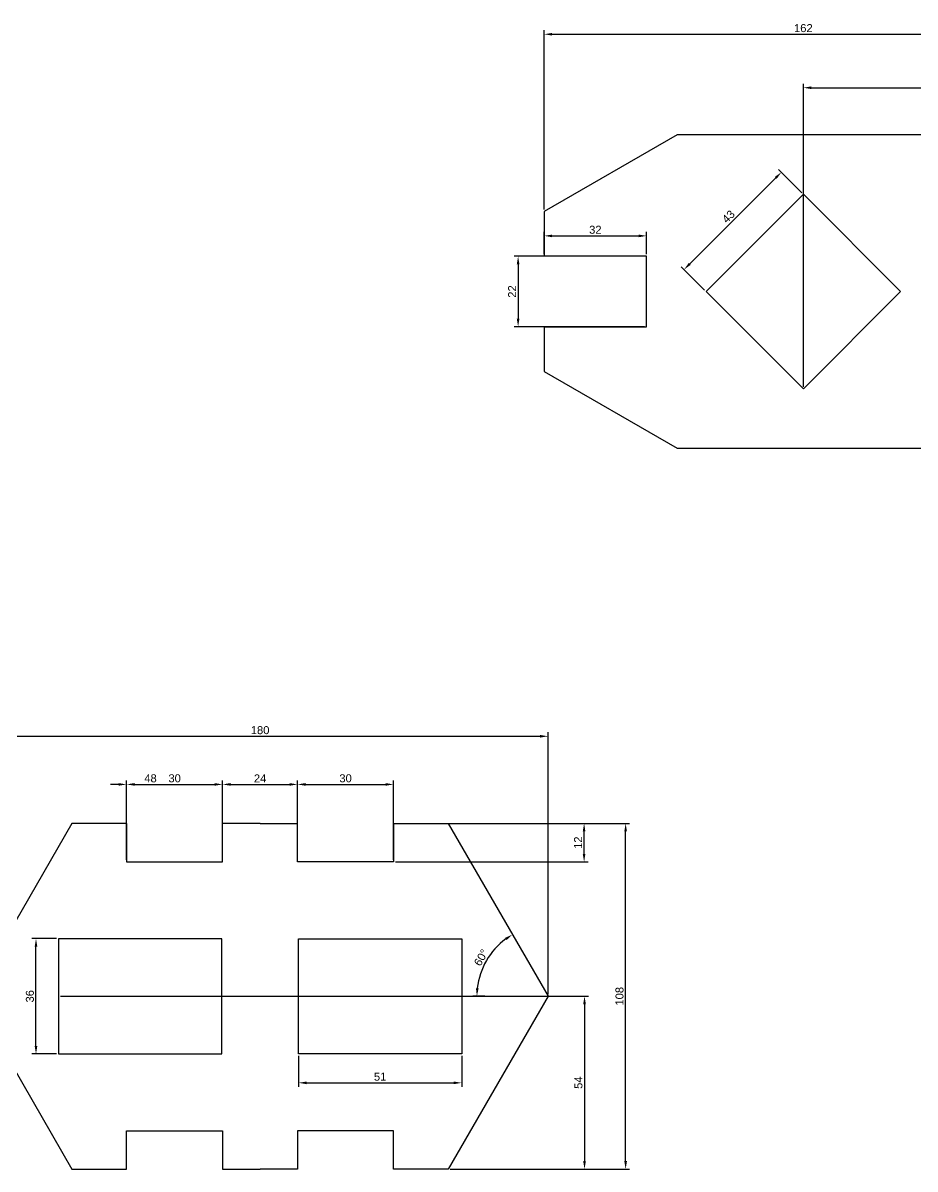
# Model space of a CAD drawing. Header units: millimetres. Extents: x 2447 to 3388, y 1824 to 2287.
# Drawn here: x 2761.2 to 3040, y 1897.3 to 2255.5 of the extents above; entities that cross this region are included whole.
import ezdxf

# ---------------------------------------------------------------- set-up
doc = ezdxf.new("R2010")
doc.units = ezdxf.units.MM
doc.styles.get("Standard").update_dxf_attribs({"font": 'arial.ttf'})
doc.dimstyles.new('ISO-25', dxfattribs={"dimtxt": 2.5, "dimasz": 2.5, "dimexe": 1.25, "dimexo": 0.625, "dimtad": 1, "dimtxsty": 'Standard', "dimcen": 2.5, "dimadec": 0, "dimazin": 0, "dimtfac": 1, "dimtmove": 0, "dimatfit": 3, "dimfxl": 0, "dimarcsym": 0})

# ---------------------------------------------------------------- blocks, each defined once
blk = doc.blocks.new('*D18')
at = {"color": 0, "lineweight": -2, "transparency": 16777216}
for p, q in [((2969.55, 2180.17), (2996.42, 2207.04)), ((3004.61, 2202.39), (2997.31, 2209.7)), ((2974.21, 2171.98), (2966.9, 2179.29))]:
    blk.add_line(p, q, dxfattribs=at)
at = {"color": 0, "transparency": 16777216}
for points in [[(2996.13, 2207.34), (2996.72, 2206.75), (2998.19, 2208.81)], [(2969.26, 2180.47), (2969.85, 2179.88), (2967.79, 2178.41)]]:
    blk.add_solid(points, dxfattribs=at)
at = {"layer": 'Defpoints', "color": 0, "transparency": 16777216}
for p in [(2998.19, 2208.81), (3005.05, 2201.95), (2974.65, 2171.54)]:
    blk.add_point(p, dxfattribs=at)
at = {"color": 0, "transparency": 16777216, "insert": (2981.64, 2194.95), "char_height": 2.5, "attachment_point": 5, "rotation": 45}
blk.add_mtext('43', dxfattribs=at)
blk = doc.blocks.new('*D21')
at = {"color": 0, "lineweight": -2, "transparency": 16777216}
for p, q in [((2924.05, 2197.17), (2924.05, 2253.18)), ((3086.05, 2197.17), (3086.05, 2253.18)), ((2926.55, 2251.93), (3083.55, 2251.93))]:
    blk.add_line(p, q, dxfattribs=at)
at = {"color": 0, "transparency": 16777216}
for points in [[(2926.55, 2252.34), (2926.55, 2251.51), (2924.05, 2251.93)], [(3083.55, 2252.34), (3083.55, 2251.51), (3086.05, 2251.93)]]:
    blk.add_solid(points, dxfattribs=at)
at = {"layer": 'Defpoints', "color": 0, "transparency": 16777216}
for p in [(3086.05, 2251.93), (2924.05, 2196.54), (3086.05, 2196.54)]:
    blk.add_point(p, dxfattribs=at)
at = {"color": 0, "transparency": 16777216, "insert": (3005.05, 2253.83), "char_height": 2.5, "attachment_point": 5}
blk.add_mtext('162', dxfattribs=at)
blk = doc.blocks.new('*D22')
at = {"color": 0, "lineweight": -2, "transparency": 16777216}
for p, q in [((3005.05, 2141.76), (3005.05, 2236.47)), ((3007.55, 2235.22), (3083.55, 2235.22)), ((3086.05, 2183.17), (3086.05, 2236.47))]:
    blk.add_line(p, q, dxfattribs=at)
at = {"color": 0, "transparency": 16777216}
for points in [[(3007.55, 2235.63), (3007.55, 2234.8), (3005.05, 2235.22)], [(3083.55, 2235.63), (3083.55, 2234.8), (3086.05, 2235.22)]]:
    blk.add_solid(points, dxfattribs=at)
at = {"layer": 'Defpoints', "color": 0, "transparency": 16777216}
for p in [(3086.05, 2235.22), (3086.05, 2182.54), (3005.05, 2141.14)]:
    blk.add_point(p, dxfattribs=at)
at = {"color": 0, "transparency": 16777216, "insert": (3045.55, 2237.12), "char_height": 2.5, "attachment_point": 5}
blk.add_mtext('81', dxfattribs=at)
blk = doc.blocks.new('*D23')
at = {"color": 0, "lineweight": -2, "transparency": 16777216}
for p, q in [((2924.05, 2183.17), (2924.05, 2190.17)), ((2926.55, 2188.92), (2953.55, 2188.92)), ((2956.05, 2183.17), (2956.05, 2190.17))]:
    blk.add_line(p, q, dxfattribs=at)
at = {"color": 0, "transparency": 16777216}
for points in [[(2926.55, 2189.33), (2926.55, 2188.5), (2924.05, 2188.92)], [(2953.55, 2189.33), (2953.55, 2188.5), (2956.05, 2188.92)]]:
    blk.add_solid(points, dxfattribs=at)
at = {"layer": 'Defpoints', "color": 0, "transparency": 16777216}
for p in [(2956.05, 2188.92), (2924.05, 2182.54), (2956.05, 2182.54)]:
    blk.add_point(p, dxfattribs=at)
at = {"color": 0, "transparency": 16777216, "insert": (2940.05, 2190.82), "char_height": 2.5, "attachment_point": 5}
blk.add_mtext('32', dxfattribs=at)
blk = doc.blocks.new('*D24')
at = {"color": 0, "lineweight": -2, "transparency": 16777216}
for p, q in [((2955.43, 2182.54), (2914.67, 2182.54)), ((2915.92, 2180.04), (2915.92, 2163.04)), ((2955.43, 2160.54), (2914.67, 2160.54))]:
    blk.add_line(p, q, dxfattribs=at)
at = {"color": 0, "transparency": 16777216}
for points in [[(2915.5, 2180.04), (2916.33, 2180.04), (2915.92, 2182.54)], [(2915.5, 2163.04), (2916.33, 2163.04), (2915.92, 2160.54)]]:
    blk.add_solid(points, dxfattribs=at)
at = {"layer": 'Defpoints', "color": 0, "transparency": 16777216}
for p in [(2956.05, 2182.54), (2915.92, 2160.54), (2956.05, 2160.54)]:
    blk.add_point(p, dxfattribs=at)
at = {"color": 0, "transparency": 16777216, "insert": (2914.04, 2171.54), "char_height": 2.5, "attachment_point": 5, "rotation": 90}
blk.add_mtext('22', dxfattribs=at)
blk = doc.blocks.new('*D55')
at = {"color": 0, "lineweight": -2, "transparency": 16777216}
blk.add_line((2905.52, 1951.3), (2901.77, 1951.3), dxfattribs=at)
blk.add_arc((2925.28, 1951.3), 22.26, 126.4387, 173.5613, dxfattribs=at)
at = {"color": 0, "transparency": 16777216}
for points in [[(2911.83, 1969.55), (2912.28, 1968.85), (2914.15, 1970.57)], [(2903.57, 1953.77), (2902.74, 1953.82), (2903.02, 1951.3)]]:
    blk.add_solid(points, dxfattribs=at)
at = {"layer": 'Defpoints', "color": 0, "transparency": 16777216}
for p in [(2894.1, 2005.3), (2908.22, 1965.6), (2906.14, 1951.3), (2925.28, 1951.3), (2925.28, 1951.3)]:
    blk.add_point(p, dxfattribs=at)
at = {"color": 0, "transparency": 16777216, "insert": (2904.35, 1963.38), "char_height": 2.5, "attachment_point": 5, "rotation": 60}
blk.add_mtext('60°', dxfattribs=at)
blk = doc.blocks.new('*D56')
at = {"color": 0, "lineweight": -2, "transparency": 16777216}
for p, q in [((2847.28, 1932.67), (2847.28, 1923)), ((2898.28, 1932.67), (2898.28, 1923)), ((2849.78, 1924.25), (2895.78, 1924.25))]:
    blk.add_line(p, q, dxfattribs=at)
at = {"color": 0, "transparency": 16777216}
for points in [[(2849.78, 1924.66), (2849.78, 1923.83), (2847.28, 1924.25)], [(2895.78, 1924.66), (2895.78, 1923.83), (2898.28, 1924.25)]]:
    blk.add_solid(points, dxfattribs=at)
at = {"layer": 'Defpoints', "color": 0, "transparency": 16777216}
for p in [(2847.28, 1933.3), (2898.28, 1933.3), (2898.28, 1924.25)]:
    blk.add_point(p, dxfattribs=at)
at = {"color": 0, "transparency": 16777216, "insert": (2872.78, 1926.15), "char_height": 2.5, "attachment_point": 5}
blk.add_mtext('51', dxfattribs=at)
blk = doc.blocks.new('*D57')
at = {"color": 0, "lineweight": -2, "transparency": 16777216}
for p, q in [((2771.65, 1969.3), (2763.99, 1969.3)), ((2765.24, 1935.8), (2765.24, 1966.8)), ((2771.65, 1933.3), (2763.99, 1933.3))]:
    blk.add_line(p, q, dxfattribs=at)
at = {"color": 0, "transparency": 16777216}
for points in [[(2764.82, 1966.8), (2765.66, 1966.8), (2765.24, 1969.3)], [(2764.82, 1935.8), (2765.66, 1935.8), (2765.24, 1933.3)]]:
    blk.add_solid(points, dxfattribs=at)
at = {"layer": 'Defpoints', "color": 0, "transparency": 16777216}
for p in [(2765.24, 1969.3), (2772.28, 1969.3), (2772.28, 1933.3)]:
    blk.add_point(p, dxfattribs=at)
at = {"color": 0, "transparency": 16777216, "insert": (2763.34, 1951.3), "char_height": 2.5, "attachment_point": 5, "rotation": 90}
blk.add_mtext('36', dxfattribs=at)
blk = doc.blocks.new('*D58')
at = {"color": 0, "lineweight": -2, "transparency": 16777216}
for p, q in [((2793.57, 1993.92), (2793.57, 2018.75)), ((2796.07, 2017.5), (2821.07, 2017.5)), ((2823.57, 1993.92), (2823.57, 2018.75))]:
    blk.add_line(p, q, dxfattribs=at)
at = {"color": 0, "transparency": 16777216}
for points in [[(2796.07, 2017.92), (2796.07, 2017.09), (2793.57, 2017.5)], [(2821.07, 2017.92), (2821.07, 2017.09), (2823.57, 2017.5)]]:
    blk.add_solid(points, dxfattribs=at)
at = {"layer": 'Defpoints', "color": 0, "transparency": 16777216}
for p in [(2823.57, 2017.5), (2793.57, 1993.3), (2823.57, 1993.3)]:
    blk.add_point(p, dxfattribs=at)
at = {"color": 0, "transparency": 16777216, "insert": (2808.57, 2019.4), "char_height": 2.5, "attachment_point": 5}
blk.add_mtext('30', dxfattribs=at)
blk = doc.blocks.new('*D59')
at = {"color": 0, "lineweight": -2, "transparency": 16777216}
for p, q in [((2823.57, 2005.92), (2823.57, 2018.75)), ((2826.07, 2017.5), (2844.49, 2017.5)), ((2846.99, 2005.92), (2846.99, 2018.75))]:
    blk.add_line(p, q, dxfattribs=at)
at = {"color": 0, "transparency": 16777216}
for points in [[(2826.07, 2017.92), (2826.07, 2017.09), (2823.57, 2017.5)], [(2844.49, 2017.92), (2844.49, 2017.09), (2846.99, 2017.5)]]:
    blk.add_solid(points, dxfattribs=at)
at = {"layer": 'Defpoints', "color": 0, "transparency": 16777216}
for p in [(2846.99, 2017.5), (2823.57, 2005.3), (2846.99, 2005.3)]:
    blk.add_point(p, dxfattribs=at)
at = {"color": 0, "transparency": 16777216, "insert": (2835.28, 2019.38), "char_height": 2.5, "attachment_point": 5}
blk.add_mtext('24', dxfattribs=at)
blk = doc.blocks.new('*D60')
at = {"color": 0, "lineweight": -2, "transparency": 16777216}
for p, q in [((2846.99, 1993.92), (2846.99, 2018.75)), ((2849.49, 2017.5), (2874.49, 2017.5)), ((2876.99, 1993.92), (2876.99, 2018.75))]:
    blk.add_line(p, q, dxfattribs=at)
at = {"color": 0, "transparency": 16777216}
for points in [[(2849.49, 2017.92), (2849.49, 2017.09), (2846.99, 2017.5)], [(2874.49, 2017.92), (2874.49, 2017.09), (2876.99, 2017.5)]]:
    blk.add_solid(points, dxfattribs=at)
at = {"layer": 'Defpoints', "color": 0, "transparency": 16777216}
for p in [(2876.99, 2017.5), (2846.99, 1993.3), (2876.99, 1993.3)]:
    blk.add_point(p, dxfattribs=at)
at = {"color": 0, "transparency": 16777216, "insert": (2861.99, 2019.4), "char_height": 2.5, "attachment_point": 5}
blk.add_mtext('30', dxfattribs=at)
blk = doc.blocks.new('*D61')
at = {"color": 0, "lineweight": -2, "transparency": 16777216}
for p, q in [((2791.07, 2017.5), (2788.57, 2017.5)), ((2793.57, 2005.92), (2793.57, 2018.75)), ((2793.57, 2005.92), (2793.57, 2018.75)), ((2796.07, 2017.5), (2803.5, 2017.5))]:
    blk.add_line(p, q, dxfattribs=at)
at = {"color": 0, "transparency": 16777216}
for points in [[(2791.07, 2017.92), (2791.07, 2017.09), (2793.57, 2017.5)], [(2796.07, 2017.92), (2796.07, 2017.09), (2793.57, 2017.5)]]:
    blk.add_solid(points, dxfattribs=at)
at = {"layer": 'Defpoints', "color": 0, "transparency": 16777216}
for p in [(2793.57, 2017.5), (2793.57, 2005.3), (2793.57, 2005.3)]:
    blk.add_point(p, dxfattribs=at)
at = {"color": 0, "transparency": 16777216, "insert": (2801.03, 2019.4), "char_height": 2.5, "attachment_point": 5}
blk.add_mtext('48', dxfattribs=at)
blk = doc.blocks.new('*D62')
at = {"color": 0, "lineweight": -2, "transparency": 16777216}
for p, q in [((2745.28, 1951.92), (2745.28, 2033.79)), ((2747.78, 2032.54), (2922.78, 2032.54)), ((2925.28, 1951.92), (2925.28, 2033.79))]:
    blk.add_line(p, q, dxfattribs=at)
at = {"color": 0, "transparency": 16777216}
for points in [[(2747.78, 2032.96), (2747.78, 2032.13), (2745.28, 2032.54)], [(2922.78, 2032.96), (2922.78, 2032.13), (2925.28, 2032.54)]]:
    blk.add_solid(points, dxfattribs=at)
at = {"layer": 'Defpoints', "color": 0, "transparency": 16777216}
for p in [(2925.28, 2032.54), (2745.28, 1951.3), (2925.28, 1951.3)]:
    blk.add_point(p, dxfattribs=at)
at = {"color": 0, "transparency": 16777216, "insert": (2835.28, 2034.44), "char_height": 2.5, "attachment_point": 5}
blk.add_mtext('180', dxfattribs=at)
blk = doc.blocks.new('*D63')
at = {"color": 0, "lineweight": -2, "transparency": 16777216}
for p, q in [((2877.61, 2005.3), (2937.79, 2005.3)), ((2936.54, 1995.8), (2936.54, 2002.8)), ((2877.61, 1993.3), (2937.79, 1993.3))]:
    blk.add_line(p, q, dxfattribs=at)
at = {"color": 0, "transparency": 16777216}
for points in [[(2936.12, 2002.8), (2936.95, 2002.8), (2936.54, 2005.3)], [(2936.12, 1995.8), (2936.95, 1995.8), (2936.54, 1993.3)]]:
    blk.add_solid(points, dxfattribs=at)
at = {"layer": 'Defpoints', "color": 0, "transparency": 16777216}
for p in [(2876.99, 2005.3), (2936.54, 2005.3), (2876.99, 1993.3)]:
    blk.add_point(p, dxfattribs=at)
at = {"color": 0, "transparency": 16777216, "insert": (2934.66, 1999.3), "char_height": 2.5, "attachment_point": 5, "rotation": 90}
blk.add_mtext('12', dxfattribs=at)
blk = doc.blocks.new('*D65')
at = {"color": 0, "lineweight": -2, "transparency": 16777216}
for p, q in [((2894.72, 2005.3), (2950.77, 2005.3)), ((2949.52, 1899.8), (2949.52, 2002.8)), ((2894.72, 1897.3), (2950.77, 1897.3))]:
    blk.add_line(p, q, dxfattribs=at)
at = {"color": 0, "transparency": 16777216}
for points in [[(2949.1, 2002.8), (2949.93, 2002.8), (2949.52, 2005.3)], [(2949.1, 1899.8), (2949.93, 1899.8), (2949.52, 1897.3)]]:
    blk.add_solid(points, dxfattribs=at)
at = {"layer": 'Defpoints', "color": 0, "transparency": 16777216}
for p in [(2894.1, 2005.3), (2949.52, 2005.3), (2894.1, 1897.3)]:
    blk.add_point(p, dxfattribs=at)
at = {"color": 0, "transparency": 16777216, "insert": (2947.61, 1951.3), "char_height": 2.5, "attachment_point": 5, "rotation": 90}
blk.add_mtext('108', dxfattribs=at)
blk = doc.blocks.new('*D66')
at = {"color": 0, "lineweight": -2, "transparency": 16777216}
for p, q in [((2772.9, 1951.3), (2937.92, 1951.3)), ((2936.67, 1948.8), (2936.67, 1899.8)), ((2894.72, 1897.3), (2937.92, 1897.3))]:
    blk.add_line(p, q, dxfattribs=at)
at = {"color": 0, "transparency": 16777216}
for points in [[(2936.25, 1948.8), (2937.08, 1948.8), (2936.67, 1951.3)], [(2936.25, 1899.8), (2937.08, 1899.8), (2936.67, 1897.3)]]:
    blk.add_solid(points, dxfattribs=at)
at = {"layer": 'Defpoints', "color": 0, "transparency": 16777216}
for p in [(2772.28, 1951.3), (2894.1, 1897.3), (2936.67, 1897.3)]:
    blk.add_point(p, dxfattribs=at)
at = {"color": 0, "transparency": 16777216, "insert": (2934.77, 1924.3), "char_height": 2.5, "attachment_point": 5, "rotation": 90}
blk.add_mtext('54', dxfattribs=at)

msp = doc.modelspace()

# ---------------------------------------------------------------- linework, layer by layer
for points in [[(3086.055, 2182.543), (3086.055, 2196.543), (3044.485, 2220.543), (2965.624, 2220.543), (2924.055, 2196.543), (2924.055, 2182.543)], [(2924.055, 2160.543), (2956.055, 2160.543), (2956.055, 2182.543), (2924.055, 2182.543)], [(2924.055, 2160.543), (2924.055, 2146.543), (2965.624, 2122.543), (3044.485, 2122.543), (3086.055, 2146.543), (3086.055, 2160.543)], [(2793.566, 2005.297), (2776.453, 2005.297), (2745.276, 1951.297), (2745.276, 1951.297), (2776.453, 1897.297), (2793.566, 1897.297)], [(2793.566, 2005.297), (2793.566, 1993.297), (2823.566, 1993.297), (2823.566, 2005.297)], [(2835.276, 2005.297), (2823.566, 2005.297)], [(2835.276, 2005.297), (2846.986, 2005.297)], [(2876.986, 2005.297), (2876.986, 1993.297), (2846.986, 1993.297), (2846.986, 2005.297)], [(2876.986, 2005.297), (2894.099, 2005.297), (2925.276, 1951.297), (2925.276, 1951.297), (2894.099, 1897.297), (2876.986, 1897.297)], [(2793.566, 1897.297), (2793.566, 1909.297), (2823.566, 1909.297), (2823.566, 1897.297)], [(2876.986, 1897.297), (2876.986, 1909.297), (2846.986, 1909.297), (2846.986, 1897.297)], [(2823.566, 1897.297), (2835.276, 1897.297)], [(2846.986, 1897.297), (2835.276, 1897.297)]]:
    msp.add_lwpolyline(points)
for points in [[(3005.055, 2141.137), (3035.46, 2171.543), (3005.055, 2201.948), (2974.649, 2171.543)], [(2772.276, 1933.297), (2823.276, 1933.297), (2823.276, 1969.297), (2772.276, 1969.297)], [(2898.276, 1933.297), (2847.276, 1933.297), (2847.276, 1969.297), (2898.276, 1969.297)]]:
    msp.add_lwpolyline(points, close=True)

# ---------------------------------------------------------------- dimensions: what is measured, and where the dimension line sits
for base, p1, p2, picture, middle in [((3086.055, 2251.926), (2924.055, 2196.543), (3086.055, 2196.543), '*D21', (3005.055, 2253.827)), ((3086.055, 2235.216), (3005.055, 2141.137), (3086.055, 2182.543), '*D22', (3045.555, 2237.118)), ((2956.055, 2188.917), (2924.055, 2182.543), (2956.055, 2182.543), '*D23', (2940.055, 2190.819)), ((2925.276, 2032.543), (2745.276, 1951.297), (2925.276, 1951.297), '*D62', (2835.276, 2034.445)), ((2823.566, 2017.502), (2793.566, 1993.297), (2823.566, 1993.297), '*D58', (2808.566, 2019.404)), ((2876.986, 2017.502), (2846.986, 1993.297), (2876.986, 1993.297), '*D60', (2861.986, 2019.404)), ((2898.276, 1924.246), (2847.276, 1933.297), (2898.276, 1933.297), '*D56', (2872.776, 1926.148))]:
    dim = msp.add_linear_dim(base=base, p1=p1, p2=p2, dimstyle='ISO-25')
    dim.commit()
    dim.dimension.update_dxf_attribs({"geometry": picture, "text_midpoint": middle})
dim = msp.add_aligned_dim(p1=(2974.649, 2171.543), p2=(3005.055, 2201.948), distance=9.706, dimstyle='ISO-25')
dim.commit()
dim.dimension.update_dxf_attribs({"geometry": '*D18', "text_midpoint": (2981.643, 2194.954)})
for base, p1, p2, picture, middle in [((2915.918, 2160.543), (2956.055, 2182.543), (2956.055, 2160.543), '*D24', (2914.038, 2171.543)), ((2949.515, 2005.297), (2894.099, 1897.297), (2894.099, 2005.297), '*D65', (2947.614, 1951.297)), ((2765.241, 1969.297), (2772.276, 1933.297), (2772.276, 1969.297), '*D57', (2763.339, 1951.297)), ((2936.667, 1897.297), (2772.276, 1951.297), (2894.099, 1897.297), '*D66', (2934.77, 1924.297))]:
    dim = msp.add_linear_dim(base=base, p1=p1, p2=p2, angle=90, dimstyle='ISO-25')
    dim.commit()
    dim.dimension.update_dxf_attribs({"geometry": picture, "text_midpoint": middle})
for base, p1, p2, text, picture, middle in [((2793.566, 2017.502), (2793.566, 2005.297), (2793.566, 2005.297), '48', '*D61', (2801.034, 2019.404)), ((2846.986, 2017.502), (2823.566, 2005.297), (2846.986, 2005.297), '24', '*D59', (2835.276, 2019.382))]:
    dim = msp.add_linear_dim(base=base, p1=p1, p2=p2, text=text, dimstyle='ISO-25')
    dim.commit()
    dim.dimension.update_dxf_attribs({"geometry": picture, "text_midpoint": middle})
dim = msp.add_linear_dim(base=(2936.537, 2005.297), p1=(2876.986, 1993.297), p2=(2876.986, 2005.297), angle=90, dimstyle='ISO-25')
dim.commit()
dim.dimension.update_dxf_attribs({"geometry": '*D63', "text_midpoint": (2936.537, 1999.297), "dimtype": 160})
dim = msp.add_angular_dim_2l(base=(2908.225, 1965.604), line1=((2925.276, 1951.297), (2906.144, 1951.297)), line2=((2894.099, 2005.297), (2925.276, 1951.297)), dimstyle='ISO-25')
dim.commit()
dim.dimension.update_dxf_attribs({"geometry": '*D55', "text_midpoint": (2904.353, 1963.376)})

doc.saveas('drawing.dxf')
